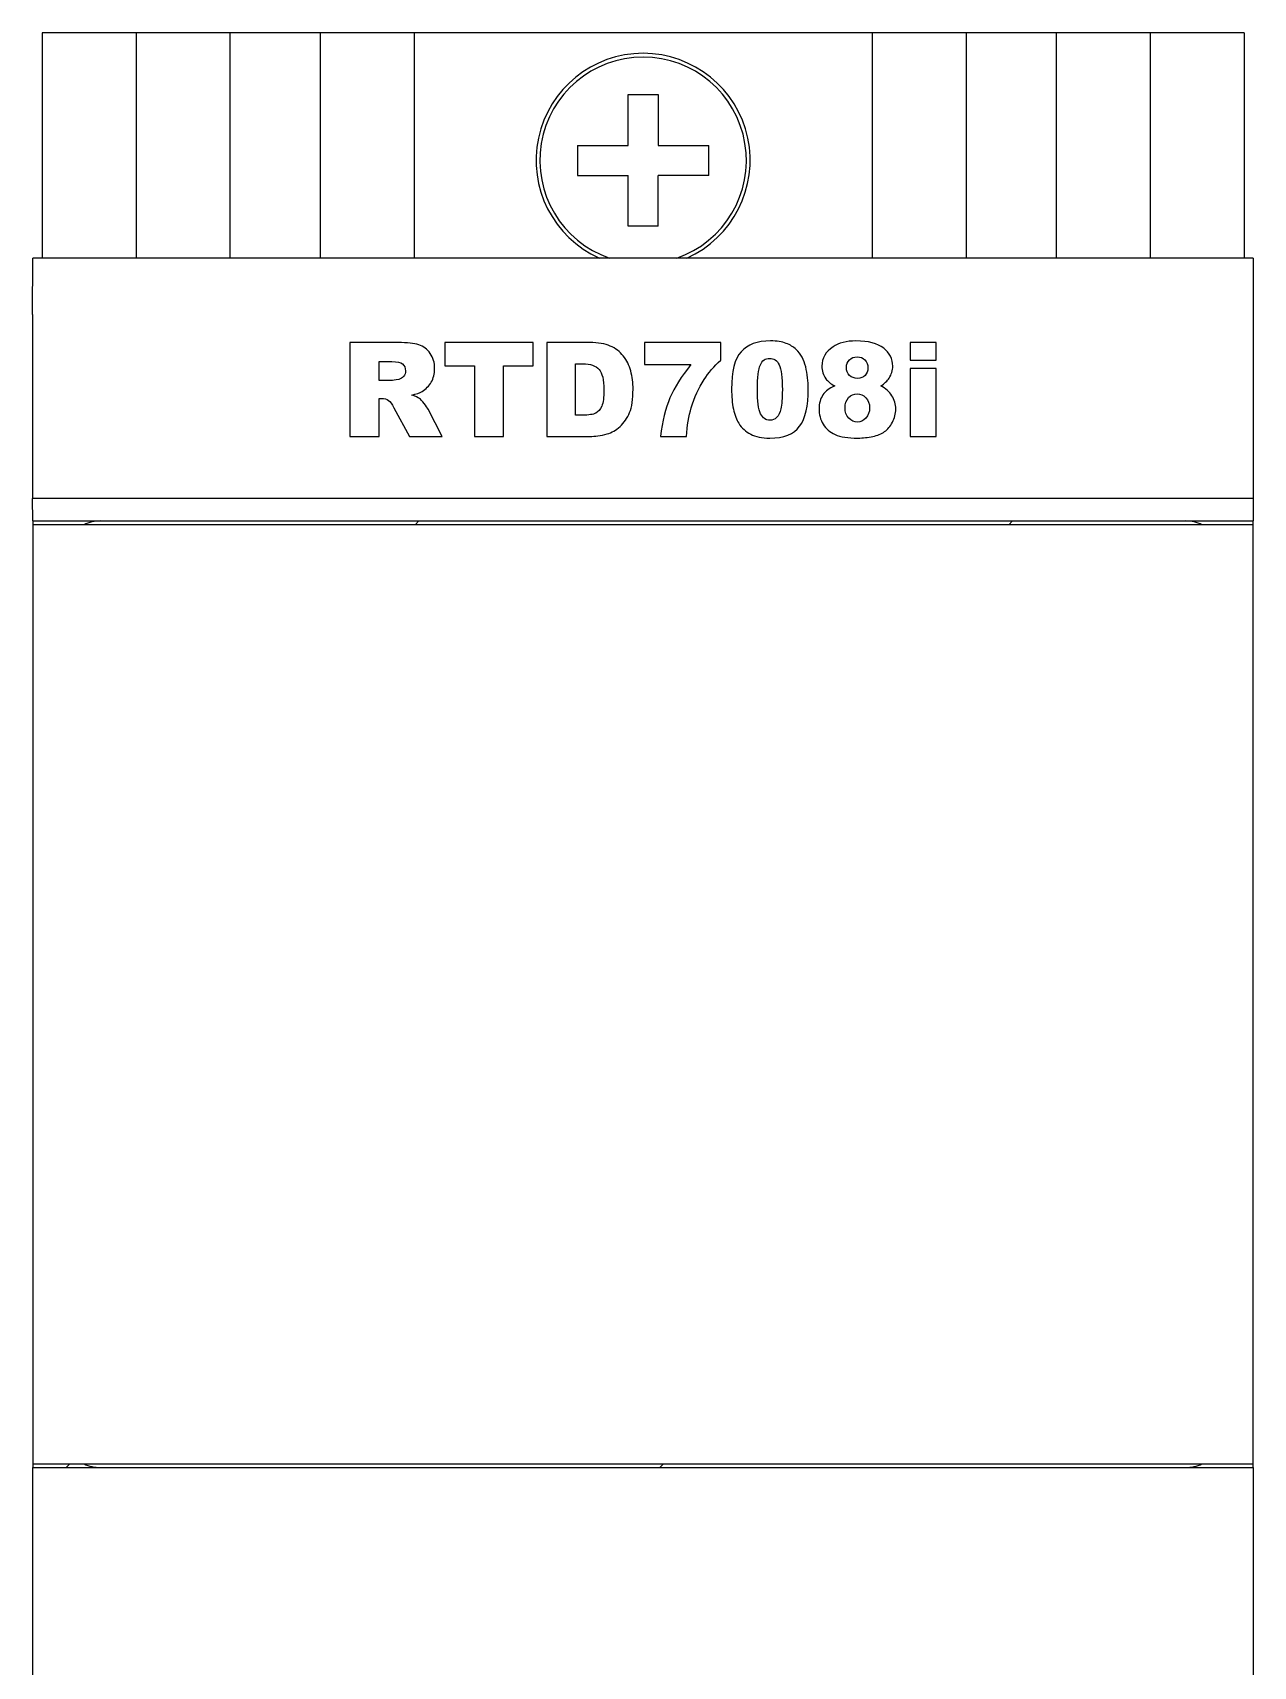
# Model space of a CAD drawing. Header units: inches. Extents: x 0 to 33, y 0 to 130.
# Drawn here: x 0 to 32.5, y 86.51 to 130 of the extents above; entities that cross this region are included whole.
import ezdxf

# ---------------------------------------------------------------- set-up
doc = ezdxf.new("R2010")
doc.units = ezdxf.units.IN
doc.header["$LTSCALE"] = 1.21
doc.header["$MEASUREMENT"] = 0
for name, color, linetype in [('AIOJ784_4_00DXF_CONTINUOUS_LINE', 7, 'CONTINUOUS'), ('MPUJ710_4_01DXF_CONTINUOUS_LINE', 7, 'CONTINUOUS'), ('RTDJ708I_4_0DXF_CONTINUOUS_LINE', 7, 'CONTINUOUS')]:
    doc.layers.add(name, color=color, linetype=linetype)

msp = doc.modelspace()

# ---------------------------------------------------------------- linework, layer by layer
at = {"layer": 'AIOJ784_4_00DXF_CONTINUOUS_LINE', "color": 7, "linetype": 'Continuous'}
for p, q in [((0.253, 130), (0.253, 124)), ((32.253, 130), (0.253, 130)), ((2.753, 130), (2.753, 124)), ((5.253, 130), (5.253, 124)), ((7.653, 130), (7.653, 124)), ((10.153, 130), (10.153, 124)), ((22.353, 130), (22.353, 124)), ((24.853, 130), (24.853, 124)), ((27.253, 130), (27.253, 124)), ((29.753, 130), (29.753, 124)), ((32.253, 130), (32.253, 124))]:
    msp.add_line(p, q, dxfattribs=at)
msp.add_arc((16.253, 126.6), 2.85, 294.1351, 245.8649, dxfattribs=at)
at = {"layer": 'MPUJ710_4_01DXF_CONTINUOUS_LINE', "color": 7, "linetype": 'Continuous'}
for p, q in [((15.853, 127), (15.853, 128.35)), ((15.853, 128.35), (16.653, 128.35)), ((16.653, 128.35), (16.653, 127)), ((14.503, 127), (14.503, 126.2)), ((14.503, 127), (15.853, 127)), ((16.653, 127), (18.003, 127)), ((18.003, 126.2), (18.003, 127)), ((14.503, 126.2), (15.853, 126.2)), ((15.853, 124.85), (15.853, 126.2)), ((16.653, 124.85), (16.653, 126.2)), ((18.003, 126.2), (16.653, 126.2)), ((16.653, 124.85), (15.853, 124.85))]:
    msp.add_line(p, q, dxfattribs=at)
msp.add_arc((16.253, 126.6), 2.75, 288.9598, 251.0402, dxfattribs=at)
at = {"layer": 'RTDJ708I_4_0DXF_CONTINUOUS_LINE', "color": 7, "linetype": 'Continuous'}
for p, q in [((-0.001, 122.5), (0, 124)), ((32.5, 124), (0, 124)), ((32.5, 124), (32.499, 122.5)), ((-0.001, 122.5), (-0.001, 117.6)), ((32.499, 122.5), (32.499, 117.6)), ((0, 117), (-0.001, 117.6)), ((32.499, 117.6), (-0.001, 117.6)), ((32.499, 117.6), (32.5, 117)), ((0, 117), (0, 116.9)), ((0, 117), (32.5, 117)), ((32.5, 116.9), (32.5, 117)), ((0, 116.9), (0, 91.9)), ((32.5, 116.9), (0, 116.9)), ((32.5, 91.9), (32.5, 116.9)), ((0, 91.9), (0, 91.8)), ((0, 91.9), (32.5, 91.9)), ((0, 13), (0, 91.8)), ((0, 91.8), (32.5, 91.8)), ((32.5, 91.8), (32.5, 91.9)), ((32.5, 91.8), (32.5, 13))]:
    msp.add_line(p, q, dxfattribs=at)
at = {"layer": 'RTDJ708I_4_0DXF_CONTINUOUS_LINE', "color": 4, "linetype": 'Continuous'}
for p, q in [((8.446, 121.75), (8.446, 119.25)), ((9.733, 121.75), (8.446, 121.75)), ((10.977, 121.75), (10.977, 121.133)), ((13.325, 121.75), (10.977, 121.75)), ((13.325, 121.133), (13.325, 121.75)), ((13.685, 121.75), (13.685, 119.25)), ((14.832, 121.75), (13.685, 121.75)), ((16.29, 121.75), (16.29, 121.163)), ((18.318, 121.75), (16.29, 121.75)), ((18.318, 121.281), (18.318, 121.75)), ((23.359, 121.75), (23.359, 121.278)), ((24.053, 121.75), (23.359, 121.75)), ((24.053, 121.278), (24.053, 121.75)), ((9.222, 120.737), (9.222, 121.245)), ((9.222, 121.245), (9.561, 121.245)), ((10.977, 121.133), (11.764, 121.133)), ((11.764, 121.133), (11.764, 119.25)), ((12.537, 119.25), (12.537, 121.133)), ((12.537, 121.133), (13.325, 121.133)), ((14.457, 119.818), (14.457, 121.184)), ((14.457, 121.184), (14.65, 121.184)), ((16.29, 121.163), (17.525, 121.163)), ((23.359, 121.278), (24.053, 121.278)), ((23.359, 121.061), (23.359, 119.25)), ((24.053, 121.061), (23.359, 121.061)), ((24.053, 119.25), (24.053, 121.061)), ((9.548, 120.737), (9.222, 120.737)), ((9.222, 119.25), (9.222, 120.265)), ((9.222, 120.265), (9.29, 120.265)), ((9.619, 120.014), (10.032, 119.25)), ((10.905, 119.25), (10.53, 119.973)), ((14.646, 119.818), (14.457, 119.818)), ((8.446, 119.25), (9.222, 119.25)), ((10.032, 119.25), (10.905, 119.25)), ((11.764, 119.25), (12.537, 119.25)), ((13.685, 119.25), (14.832, 119.25)), ((16.712, 119.25), (17.404, 119.25)), ((23.359, 119.25), (24.053, 119.25))]:
    msp.add_line(p, q, dxfattribs=at)
at = {"layer": 'RTDJ708I_4_0DXF_CONTINUOUS_LINE', "color": 2, "linetype": 'Continuous'}
for p, q in [((10.184, 116.9), (10.284, 117)), ((25.99, 116.9), (26.09, 117)), ((0.89, 91.8), (0.99, 91.9)), ((16.695, 91.8), (16.795, 91.9))]:
    msp.add_line(p, q, dxfattribs=at)
at = {"layer": 'RTDJ708I_4_0DXF_CONTINUOUS_LINE', "color": 4, "linetype": 'Continuous'}
msp.add_arc((21.972, 121.12), 1.912, 270.0061, 282.0044, dxfattribs=at)
at = {"layer": 'RTDJ708I_4_0DXF_CONTINUOUS_LINE', "color": 7, "linetype": 'Continuous'}
for centre, start, end in [((1.8, 116), 90, 115.6867), ((30.7, 116), 64.3133, 90), ((1.8, 92.8), 244.3133, 270), ((30.7, 92.8), 270, 295.6867)]:
    msp.add_arc(centre, 1, start, end, dxfattribs=at)
at = {"layer": 'RTDJ708I_4_0DXF_CONTINUOUS_LINE', "color": 4, "linetype": 'Continuous'}
for points in [[(19.646, 121.793), (19.295, 121.793), (19.034, 121.697), (18.864, 121.507)], [(20.061, 121.729), (19.952, 121.77), (19.814, 121.793), (19.646, 121.793)], [(21.918, 121.793), (21.666, 121.793), (21.463, 121.741), (21.309, 121.639)], [(22.658, 121.601), (22.498, 121.728), (22.252, 121.793), (21.918, 121.793)], [(10.281, 121.689), (10.155, 121.73), (9.972, 121.75), (9.733, 121.75)], [(10.586, 121.46), (10.508, 121.571), (10.407, 121.648), (10.281, 121.689)], [(10.702, 121.056), (10.702, 121.214), (10.663, 121.349), (10.586, 121.46)], [(15.38, 121.658), (15.24, 121.719), (15.057, 121.75), (14.832, 121.75)], [(15.725, 121.393), (15.634, 121.508), (15.52, 121.596), (15.38, 121.658)], [(15.924, 120.993), (15.883, 121.145), (15.816, 121.278), (15.725, 121.393)], [(18.864, 121.507), (18.693, 121.317), (18.608, 120.984), (18.608, 120.51)], [(20.325, 121.568), (20.257, 121.634), (20.168, 121.689), (20.061, 121.729)], [(20.485, 121.358), (20.446, 121.431), (20.393, 121.501), (20.325, 121.568)], [(20.581, 121.102), (20.557, 121.199), (20.525, 121.284), (20.485, 121.358)], [(21.309, 121.639), (21.111, 121.506), (21.014, 121.334), (21.014, 121.126)], [(21.746, 121.29), (21.799, 121.342), (21.867, 121.37), (21.952, 121.37)], [(21.952, 121.37), (22.034, 121.37), (22.102, 121.342), (22.156, 121.287)], [(22.899, 121.121), (22.899, 121.313), (22.818, 121.474), (22.658, 121.601)], [(9.561, 121.245), (9.701, 121.245), (9.798, 121.223), (9.849, 121.18)], [(9.849, 121.18), (9.901, 121.136), (9.926, 121.075), (9.926, 120.995)], [(9.926, 120.995), (9.926, 120.94), (9.909, 120.89), (9.877, 120.849)], [(10.612, 120.696), (10.671, 120.797), (10.702, 120.916), (10.702, 121.056)], [(14.65, 121.184), (14.849, 121.184), (14.993, 121.134), (15.079, 121.036)], [(15.079, 121.036), (15.165, 120.938), (15.209, 120.757), (15.209, 120.493)], [(15.985, 120.508), (15.985, 120.679), (15.965, 120.839), (15.924, 120.993)], [(17.525, 121.163), (17.271, 120.848), (17.085, 120.553), (16.968, 120.277)], [(17.877, 120.764), (17.994, 120.948), (18.141, 121.121), (18.318, 121.281)], [(19.297, 120.508), (19.297, 120.822), (19.322, 121.039), (19.374, 121.155)], [(19.374, 121.155), (19.425, 121.271), (19.507, 121.33), (19.623, 121.33)], [(19.623, 121.33), (19.735, 121.33), (19.819, 121.272), (19.875, 121.158)], [(19.875, 121.158), (19.931, 121.044), (19.96, 120.821), (19.96, 120.49)], [(20.651, 120.519), (20.651, 120.72), (20.627, 120.914), (20.581, 121.102)], [(21.014, 121.126), (21.014, 120.998), (21.048, 120.885), (21.116, 120.788)], [(21.667, 121.085), (21.667, 121.168), (21.693, 121.237), (21.746, 121.29)], [(21.747, 120.875), (21.693, 120.928), (21.667, 120.998), (21.667, 121.085)], [(22.156, 121.287), (22.21, 121.233), (22.237, 121.163), (22.237, 121.078)], [(22.237, 121.078), (22.237, 120.995), (22.211, 120.926), (22.161, 120.875)], [(22.803, 120.805), (22.866, 120.902), (22.899, 121.008), (22.899, 121.121)], [(9.752, 120.77), (9.65, 120.747), (9.582, 120.737), (9.548, 120.737)], [(9.877, 120.849), (9.844, 120.807), (9.803, 120.781), (9.752, 120.77)], [(10.369, 120.451), (10.472, 120.514), (10.554, 120.595), (10.612, 120.696)], [(15.209, 120.493), (15.209, 120.292), (15.189, 120.147), (15.151, 120.059)], [(15.893, 119.886), (15.954, 120.033), (15.985, 120.241), (15.985, 120.508)], [(17.536, 120.013), (17.619, 120.289), (17.733, 120.539), (17.877, 120.764)], [(18.608, 120.51), (18.608, 120.316), (18.623, 120.14), (18.657, 119.98)], [(19.38, 119.855), (19.324, 119.971), (19.297, 120.19), (19.297, 120.508)], [(19.96, 120.49), (19.96, 120.263), (19.947, 120.096), (19.923, 119.99)], [(20.421, 119.523), (20.574, 119.733), (20.651, 120.065), (20.651, 120.519)], [(21.355, 120.594), (21.212, 120.537), (21.108, 120.459), (21.04, 120.357)], [(21.116, 120.788), (21.166, 120.717), (21.246, 120.652), (21.355, 120.594)], [(21.964, 120.797), (21.874, 120.797), (21.802, 120.822), (21.747, 120.875)], [(22.161, 120.875), (22.109, 120.822), (22.042, 120.797), (21.964, 120.797)], [(22.578, 120.594), (22.68, 120.662), (22.755, 120.732), (22.803, 120.805)], [(22.879, 120.336), (22.813, 120.442), (22.713, 120.529), (22.578, 120.594)], [(9.29, 120.265), (9.36, 120.265), (9.423, 120.244), (9.478, 120.205)], [(9.478, 120.205), (9.52, 120.176), (9.566, 120.113), (9.619, 120.014)], [(10.097, 120.353), (10.213, 120.379), (10.303, 120.411), (10.369, 120.451)], [(10.298, 120.26), (10.257, 120.29), (10.189, 120.321), (10.097, 120.353)], [(10.422, 120.128), (10.368, 120.196), (10.327, 120.239), (10.298, 120.26)], [(10.53, 119.973), (10.511, 120.011), (10.475, 120.062), (10.422, 120.128)], [(15.151, 120.059), (15.112, 119.97), (15.059, 119.907), (14.991, 119.871)], [(16.968, 120.277), (16.851, 120), (16.766, 119.658), (16.712, 119.25)], [(21.04, 120.357), (20.972, 120.254), (20.937, 120.132), (20.937, 119.985)], [(21.63, 120.009), (21.63, 120.125), (21.66, 120.217), (21.725, 120.285)], [(21.725, 120.285), (21.79, 120.353), (21.865, 120.387), (21.952, 120.387)], [(21.952, 120.387), (22.039, 120.387), (22.116, 120.352), (22.182, 120.281)], [(22.182, 120.281), (22.249, 120.21), (22.283, 120.12), (22.283, 120.011)], [(22.98, 119.982), (22.98, 120.111), (22.946, 120.229), (22.879, 120.336)], [(14.991, 119.871), (14.923, 119.835), (14.807, 119.818), (14.646, 119.818)], [(15.64, 119.516), (15.748, 119.615), (15.832, 119.739), (15.893, 119.886)], [(17.404, 119.25), (17.426, 119.543), (17.47, 119.797), (17.536, 120.013)], [(18.657, 119.98), (18.691, 119.82), (18.738, 119.695), (18.798, 119.602)], [(19.626, 119.681), (19.519, 119.681), (19.437, 119.739), (19.38, 119.855)], [(19.808, 119.755), (19.757, 119.705), (19.696, 119.681), (19.626, 119.681)], [(19.923, 119.99), (19.899, 119.883), (19.86, 119.804), (19.808, 119.755)], [(20.937, 119.985), (20.937, 119.835), (20.973, 119.698), (21.046, 119.577)], [(21.73, 119.737), (21.662, 119.808), (21.63, 119.898), (21.63, 120.009)], [(21.961, 119.634), (21.874, 119.634), (21.797, 119.668), (21.73, 119.737)], [(22.184, 119.74), (22.117, 119.668), (22.042, 119.634), (21.961, 119.634)], [(22.283, 120.011), (22.283, 119.901), (22.249, 119.811), (22.184, 119.74)], [(22.682, 119.379), (22.765, 119.438), (22.835, 119.521), (22.893, 119.63)], [(22.893, 119.63), (22.951, 119.739), (22.98, 119.855), (22.98, 119.982)], [(14.832, 119.25), (14.969, 119.25), (15.122, 119.272), (15.293, 119.318)], [(15.293, 119.318), (15.416, 119.351), (15.532, 119.417), (15.64, 119.516)], [(18.798, 119.602), (18.881, 119.473), (18.988, 119.374), (19.118, 119.308)], [(19.118, 119.308), (19.247, 119.241), (19.416, 119.207), (19.628, 119.207)], [(19.628, 119.207), (20.003, 119.207), (20.267, 119.311), (20.421, 119.523)], [(21.046, 119.577), (21.118, 119.455), (21.226, 119.363), (21.365, 119.301)], [(21.365, 119.301), (21.505, 119.24), (21.706, 119.207), (21.973, 119.207)], [(22.37, 119.249), (22.494, 119.276), (22.598, 119.32), (22.682, 119.379)]]:
    msp.add_open_spline(points, degree=3, dxfattribs=at)

doc.saveas('drawing.dxf')
